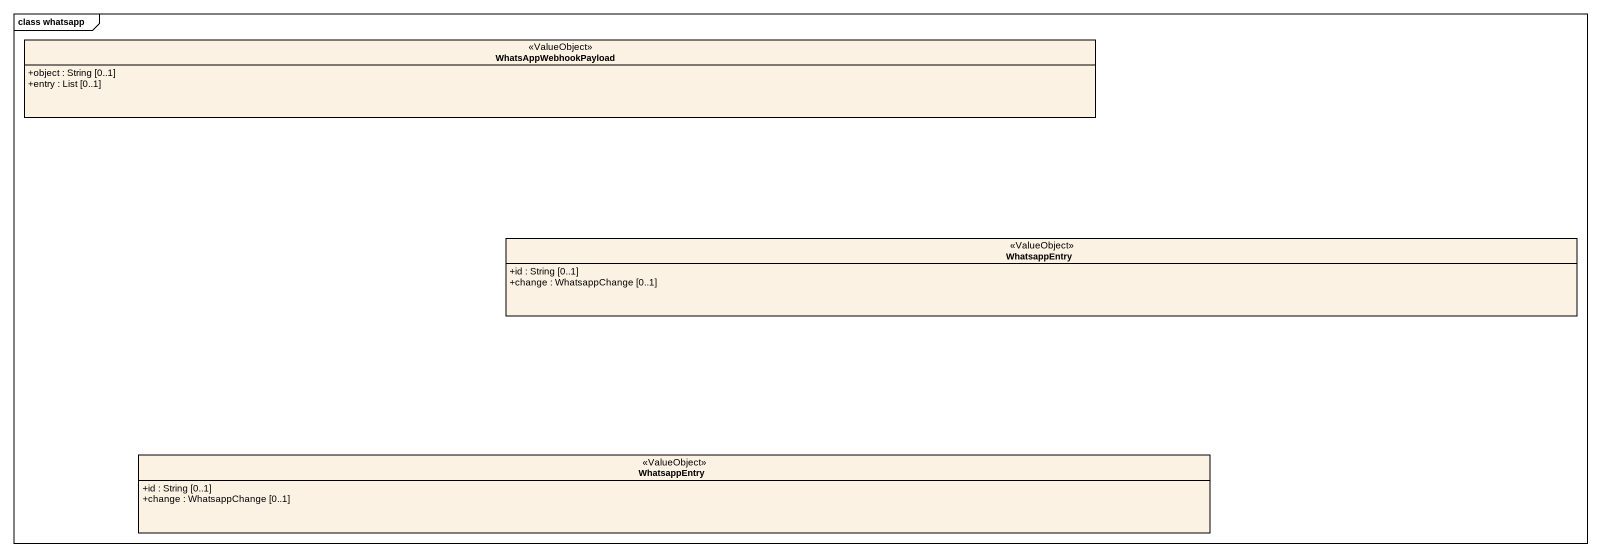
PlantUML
@startuml
mainframe class whatsapp
hide circle
hide empty members
skinparam classAttributeIconSize 0
class WhatsAppWebhookPayload <<ValueObject>> {
  +object : String [0..1]
  +entry : List [0..1]
}
class WhatsappEntry <<ValueObject>> {
  +id : String [0..1]
  +change : WhatsappChange [0..1]
}
class "WhatsappEntry" as WhatsappEntry_2 <<ValueObject>> {
  +id : String [0..1]
  +change : WhatsappChange [0..1]
}
@enduml
